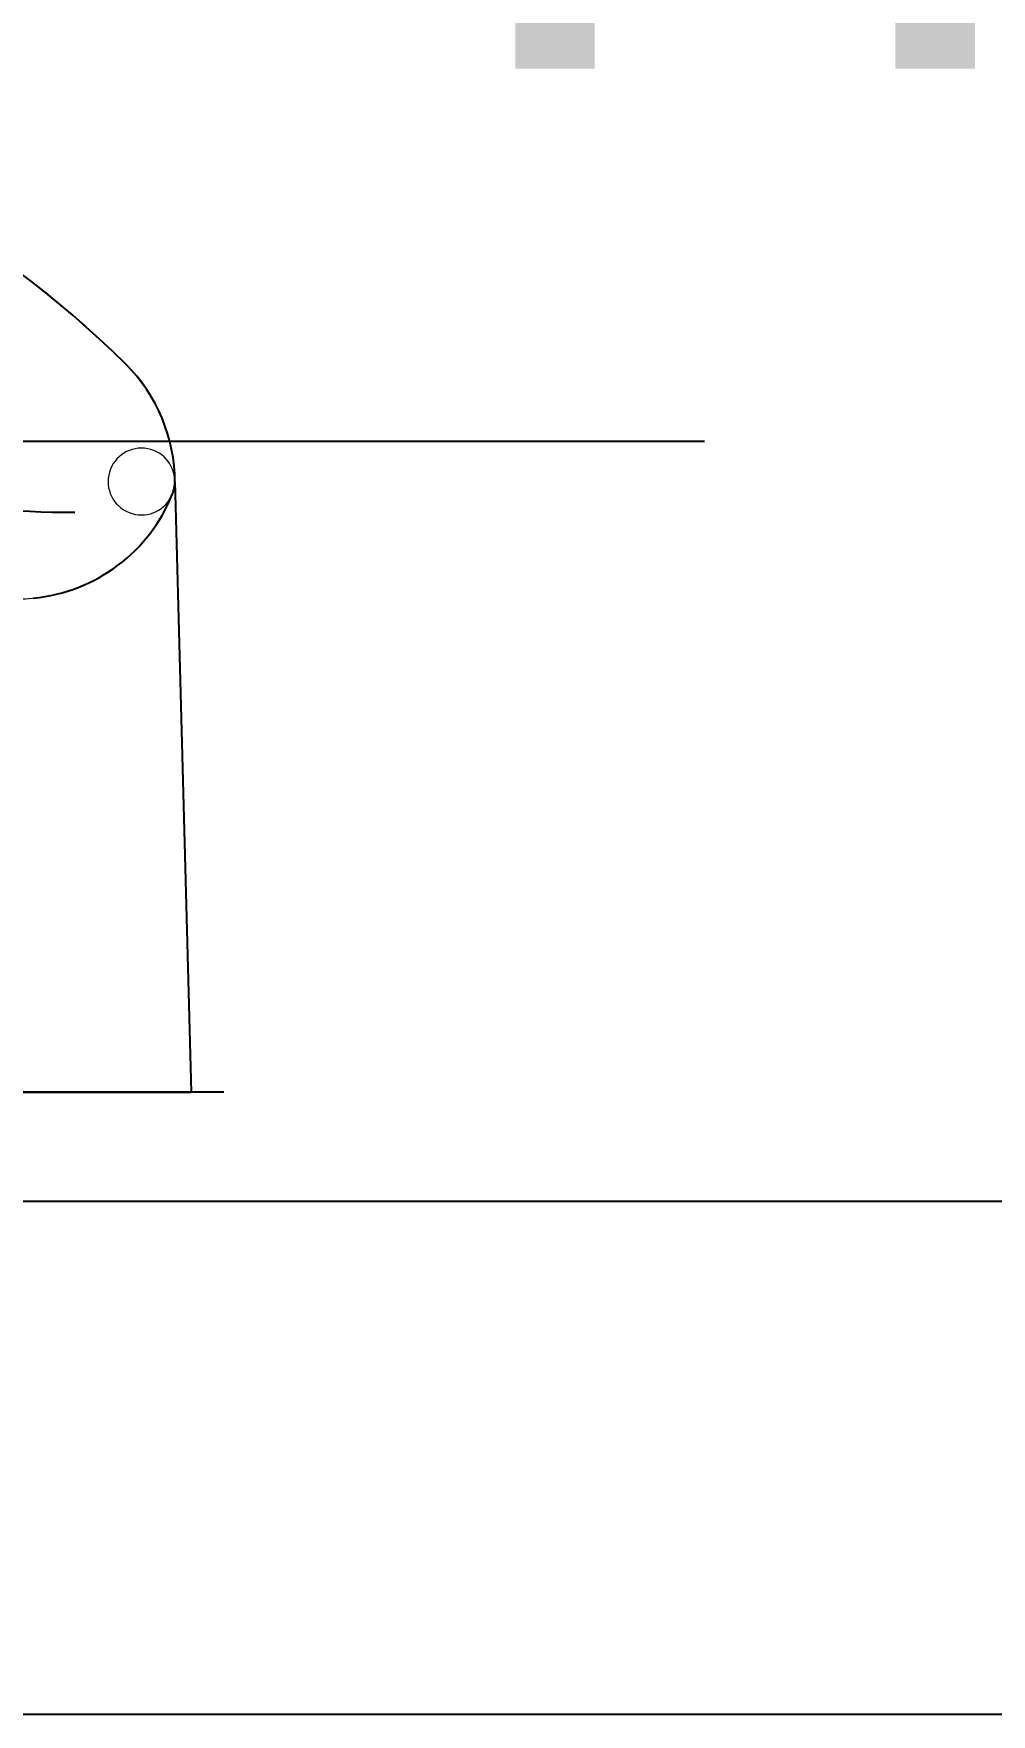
# Model space of a CAD drawing. Header units: millimetres. Extents: x 2148 to 2681, y 758 to 986.
# Drawn here: x 2292.345 to 2292.727, y 875.01 to 875.681 of the extents above; entities that cross this region are included whole.
import ezdxf

# ---------------------------------------------------------------- set-up
doc = ezdxf.new("R2010")
doc.units = ezdxf.units.MM
doc.linetypes.add('CENTER2', pattern=[28.575, 19.05, -3.175, 3.175, -3.175])
for name, color, linetype in [('0.1', 193, 'Continuous'), ('0.4', 121, 'Continuous'), ('A-Wall', 4, 'Continuous'), ('HATCH', 8, 'Continuous'), ('S_GRID LINES', 252, 'Continuous')]:
    doc.layers.add(name, color=color, linetype=linetype)
doc.styles.add('MMTX$0$ESMX$0$X-OPTA1D', font='x-opta1d')

msp = doc.modelspace()

# ---------------------------------------------------------------- linework, layer by layer
at = {"layer": '0.1'}
for p, q in [((2292.4013862, 875.5026324, 0), (2292.4079223, 875.2588024, 0)), ((2292.4013862, 875.5026324, 0), (2292.4079223, 875.2588024, 0)), ((2292.4013862, 875.5026324, 0), (2292.4079223, 875.2588024, 0)), ((2292.4013862, 875.5026324, 0), (2292.4079223, 875.2588024, 0)), ((2292.4013862, 875.5026324, 0), (2292.4079223, 875.2588024, 0)), ((2292.4013862, 875.5026324, 0), (2292.4079223, 875.2588024, 0)), ((2292.4013862, 875.5026324, 0), (2292.4079223, 875.2588024, 0)), ((2292.4013862, 875.5026324, 0), (2292.4079223, 875.2588024, 0)), ((2292.4013862, 875.5026324, 0), (2292.4079223, 875.2588024, 0)), ((2292.4013862, 875.5026324, 0), (2292.4079223, 875.2588024, 0)), ((2292.4208878, 875.2588024, 0), (2291.8352219, 875.2588024, 0)), ((2292.4208878, 875.2588024, 0), (2291.8352219, 875.2588024, 0)), ((2292.4208878, 875.2588024, 0), (2291.8352219, 875.2588024, 0)), ((2292.4208878, 875.2588024, 0), (2291.8352219, 875.2588024, 0)), ((2292.4208878, 875.2588024, 0), (2291.8352219, 875.2588024, 0)), ((2292.4208878, 875.2588024, 0), (2291.8352219, 875.2588024, 0)), ((2292.4208878, 875.2588024, 0), (2291.8352219, 875.2588024, 0)), ((2292.4208878, 875.2588024, 0), (2291.8352219, 875.2588024, 0)), ((2292.4208878, 875.2588024, 0), (2291.8352219, 875.2588024, 0)), ((2292.4208878, 875.2588024, 0), (2291.8352219, 875.2588024, 0)), ((2291.8481874, 875.2588024, 0), (2292.4079223, 875.2588024, 0)), ((2291.8481874, 875.2588024, 0), (2292.4079223, 875.2588024, 0)), ((2291.8481874, 875.2588024, 0), (2292.4079223, 875.2588024, 0)), ((2291.8481874, 875.2588024, 0), (2292.4079223, 875.2588024, 0)), ((2291.8481874, 875.2588024, 0), (2292.4079223, 875.2588024, 0)), ((2291.8481874, 875.2588024, 0), (2292.4079223, 875.2588024, 0)), ((2291.8481874, 875.2588024, 0), (2292.4079223, 875.2588024, 0)), ((2291.8481874, 875.2588024, 0), (2292.4079223, 875.2588024, 0)), ((2291.8481874, 875.2588024, 0), (2292.4079223, 875.2588024, 0)), ((2291.8481874, 875.2588024, 0), (2292.4079223, 875.2588024, 0))]:
    msp.add_line(p, q, dxfattribs=at)
for centre, radius, start, end in [((2292.1000081, 875.265534, 0), 0.399999, 45.2398539, 77.8570666), ((2292.1000081, 875.265534, 0), 0.399999, 45.2398539, 77.8570666), ((2292.1000081, 875.265534, 0), 0.399999, 45.2398539, 77.8570666), ((2292.1000081, 875.265534, 0), 0.399999, 45.2398539, 77.8570666), ((2292.1000081, 875.265534, 0), 0.399999, 45.2398539, 77.8570666), ((2292.1000081, 875.265534, 0), 0.399999, 45.2398539, 77.8570666), ((2292.1000081, 875.265534, 0), 0.399999, 45.2398539, 77.8570666), ((2292.1000081, 875.265534, 0), 0.399999, 45.2398539, 77.8570666), ((2292.1000081, 875.265534, 0), 0.399999, 45.2398539, 77.8570666), ((2292.1000081, 875.265534, 0), 0.399999, 45.2398539, 77.8570666), ((2292.334721, 875.5022203, 0), 0.0666665, 0, 45.2398539), ((2292.334721, 875.5022203, 0), 0.0666665, 0, 45.2398539), ((2292.334721, 875.5022203, 0), 0.0666665, 0, 45.2398539), ((2292.334721, 875.5022203, 0), 0.0666665, 0, 45.2398539), ((2292.334721, 875.5022203, 0), 0.0666665, 0, 45.2398539), ((2292.334721, 875.5022203, 0), 0.0666665, 0, 45.2398539), ((2292.334721, 875.5022203, 0), 0.0666665, 0, 45.2398539), ((2292.334721, 875.5022203, 0), 0.0666665, 0, 45.2398539), ((2292.334721, 875.5022203, 0), 0.0666665, 0, 45.2398539), ((2292.334721, 875.5022203, 0), 0.0666665, 0, 45.2398539), ((2292.3880532, 875.50255, 0), 0.0133333, 338.2052513, 0.3541978), ((2292.3880532, 875.50255, 0), 0.0133333, 338.2052513, 0.3541978), ((2292.3880532, 875.50255, 0), 0.0133333, 338.2052513, 0.3541978), ((2292.3880532, 875.50255, 0), 0.0133333, 338.2052513, 0.3541978), ((2292.3880532, 875.50255, 0), 0.0133333, 338.2052513, 0.3541978), ((2292.3880532, 875.50255, 0), 0.0133333, 338.2052513, 0.3541978), ((2292.3880532, 875.50255, 0), 0.0133333, 338.2052513, 0.3541978), ((2292.3880532, 875.50255, 0), 0.0133333, 338.2052513, 0.3541978), ((2292.3880532, 875.50255, 0), 0.0133333, 338.2052513, 0.3541978), ((2292.3880532, 875.50255, 0), 0.0133333, 338.2052513, 0.3541978), ((2292.3613876, 875.8902862, 0), 0.399999, 259.707183, 270), ((2292.3613876, 875.8902862, 0), 0.399999, 259.707183, 270), ((2292.3613876, 875.8902862, 0), 0.399999, 259.707183, 270), ((2292.3613876, 875.8902862, 0), 0.399999, 259.707183, 270), ((2292.3613876, 875.8902862, 0), 0.399999, 259.707183, 270), ((2292.3613876, 875.8902862, 0), 0.399999, 259.707183, 270), ((2292.3613876, 875.8902862, 0), 0.399999, 259.707183, 270), ((2292.3613876, 875.8902862, 0), 0.399999, 259.707183, 270), ((2292.3613876, 875.8902862, 0), 0.399999, 259.707183, 270), ((2292.3613876, 875.8902862, 0), 0.399999, 259.707183, 270), ((2292.3385322, 875.5223517, 0), 0.0666665, 275.5579196, 338.2052513), ((2292.3385322, 875.5223517, 0), 0.0666665, 275.5579196, 338.2052513), ((2292.3385322, 875.5223517, 0), 0.0666665, 275.5579196, 338.2052513), ((2292.3385322, 875.5223517, 0), 0.0666665, 275.5579196, 338.2052513), ((2292.3385322, 875.5223517, 0), 0.0666665, 275.5579196, 338.2052513), ((2292.3385322, 875.5223517, 0), 0.0666665, 275.5579196, 338.2052513), ((2292.3385322, 875.5223517, 0), 0.0666665, 275.5579196, 338.2052513), ((2292.3385322, 875.5223517, 0), 0.0666665, 275.5579196, 338.2052513), ((2292.3385322, 875.5223517, 0), 0.0666665, 275.5579196, 338.2052513), ((2292.3385322, 875.5223517, 0), 0.0666665, 275.5579196, 338.2052513)]:
    msp.add_arc(centre, radius, start, end, dxfattribs=at)
at = {"layer": '0.4', "color": 193, "lineweight": 0, "ltscale": 0.5}
for p, q in [((2292.4013862, 875.5026324, 0), (2292.4079223, 875.2588024, 0)), ((2292.4013862, 875.5026324, 0), (2292.4079223, 875.2588024, 0)), ((2292.4013862, 875.5026324, 0), (2292.4079223, 875.2588024, 0)), ((2292.4013862, 875.5026324, 0), (2292.4079223, 875.2588024, 0)), ((2292.4013862, 875.5026324, 0), (2292.4079223, 875.2588024, 0)), ((2292.4013862, 875.5026324, 0), (2292.4079223, 875.2588024, 0)), ((2292.4013862, 875.5026324, 0), (2292.4079223, 875.2588024, 0)), ((2292.4013862, 875.5026324, 0), (2292.4079223, 875.2588024, 0)), ((2292.4013862, 875.5026324, 0), (2292.4079223, 875.2588024, 0)), ((2292.4013862, 875.5026324, 0), (2292.4079223, 875.2588024, 0)), ((2292.4079223, 875.2588024, 0), (2292.2415731, 875.2588024, 0)), ((2292.4079223, 875.2588024, 0), (2292.2415731, 875.2588024, 0)), ((2292.4079223, 875.2588024, 0), (2292.2415731, 875.2588024, 0)), ((2292.4079223, 875.2588024, 0), (2292.2415731, 875.2588024, 0)), ((2292.4079223, 875.2588024, 0), (2292.2415731, 875.2588024, 0)), ((2292.4079223, 875.2588024, 0), (2292.2415731, 875.2588024, 0)), ((2292.4079223, 875.2588024, 0), (2292.2415731, 875.2588024, 0)), ((2292.4079223, 875.2588024, 0), (2292.2415731, 875.2588024, 0)), ((2292.4079223, 875.2588024, 0), (2292.2415731, 875.2588024, 0)), ((2292.4079223, 875.2588024, 0), (2292.2415731, 875.2588024, 0))]:
    msp.add_line(p, q, dxfattribs=at)
for centre, radius, start, end in [((2292.1000081, 875.265534, 0), 0.399999, 45.2398539, 78.0015265), ((2292.1000081, 875.265534, 0), 0.399999, 45.2398539, 78.0015265), ((2292.1000081, 875.265534, 0), 0.399999, 45.2398539, 78.0015265), ((2292.1000081, 875.265534, 0), 0.399999, 45.2398539, 78.0015265), ((2292.1000081, 875.265534, 0), 0.399999, 45.2398539, 78.0015265), ((2292.1000081, 875.265534, 0), 0.399999, 45.2398539, 78.0015265), ((2292.1000081, 875.265534, 0), 0.399999, 45.2398539, 78.0015265), ((2292.1000081, 875.265534, 0), 0.399999, 45.2398539, 78.0015265), ((2292.1000081, 875.265534, 0), 0.399999, 45.2398539, 78.0015265), ((2292.1000081, 875.265534, 0), 0.399999, 45.2398539, 78.0015265), ((2292.334721, 875.5022203, 0), 0.0666665, 0.3541978, 45.2398539), ((2292.334721, 875.5022203, 0), 0.0666665, 0.3541978, 45.2398539), ((2292.334721, 875.5022203, 0), 0.0666665, 0.3541978, 45.2398539), ((2292.334721, 875.5022203, 0), 0.0666665, 0.3541978, 45.2398539), ((2292.334721, 875.5022203, 0), 0.0666665, 0.3541978, 45.2398539), ((2292.334721, 875.5022203, 0), 0.0666665, 0.3541978, 45.2398539), ((2292.334721, 875.5022203, 0), 0.0666665, 0.3541978, 45.2398539), ((2292.334721, 875.5022203, 0), 0.0666665, 0.3541978, 45.2398539), ((2292.334721, 875.5022203, 0), 0.0666665, 0.3541978, 45.2398539), ((2292.334721, 875.5022203, 0), 0.0666665, 0.3541978, 45.2398539), ((2292.3880532, 875.50255, 0), 0.0133333, 0, 338.2052513), ((2292.3880532, 875.50255, 0), 0.0133333, 0, 338.2052513), ((2292.3880532, 875.50255, 0), 0.0133333, 0, 338.2052513), ((2292.3880532, 875.50255, 0), 0.0133333, 0, 338.2052513), ((2292.3880532, 875.50255, 0), 0.0133333, 0, 338.2052513), ((2292.3880532, 875.50255, 0), 0.0133333, 0, 338.2052513), ((2292.3880532, 875.50255, 0), 0.0133333, 0, 338.2052513), ((2292.3880532, 875.50255, 0), 0.0133333, 0, 338.2052513), ((2292.3880532, 875.50255, 0), 0.0133333, 0, 338.2052513), ((2292.3880532, 875.50255, 0), 0.0133333, 0, 338.2052513), ((2292.3880532, 875.50255, 0), 0.0133333, 338.2052513, 0), ((2292.3880532, 875.50255, 0), 0.0133333, 338.2052513, 0), ((2292.3880532, 875.50255, 0), 0.0133333, 338.2052513, 0), ((2292.3880532, 875.50255, 0), 0.0133333, 338.2052513, 0), ((2292.3880532, 875.50255, 0), 0.0133333, 338.2052513, 0), ((2292.3880532, 875.50255, 0), 0.0133333, 338.2052513, 0), ((2292.3880532, 875.50255, 0), 0.0133333, 338.2052513, 0), ((2292.3880532, 875.50255, 0), 0.0133333, 338.2052513, 0), ((2292.3880532, 875.50255, 0), 0.0133333, 338.2052513, 0), ((2292.3880532, 875.50255, 0), 0.0133333, 338.2052513, 0), ((2292.3385322, 875.5223517, 0), 0.0666665, 263.1068237, 338.2052513), ((2292.3385322, 875.5223517, 0), 0.0666665, 263.1068237, 338.2052513), ((2292.3385322, 875.5223517, 0), 0.0666665, 263.1068237, 338.2052513), ((2292.3385322, 875.5223517, 0), 0.0666665, 263.1068237, 338.2052513), ((2292.3385322, 875.5223517, 0), 0.0666665, 263.1068237, 338.2052513), ((2292.3385322, 875.5223517, 0), 0.0666665, 263.1068237, 338.2052513), ((2292.3385322, 875.5223517, 0), 0.0666665, 263.1068237, 338.2052513), ((2292.3385322, 875.5223517, 0), 0.0666665, 263.1068237, 338.2052513), ((2292.3385322, 875.5223517, 0), 0.0666665, 263.1068237, 338.2052513), ((2292.3385322, 875.5223517, 0), 0.0666665, 263.1068237, 338.2052513), ((2292.3385322, 875.5223517, 0), 0.0666665, 275.5579196, 338.2052513), ((2292.3385322, 875.5223517, 0), 0.0666665, 275.5579196, 338.2052513), ((2292.3385322, 875.5223517, 0), 0.0666665, 275.5579196, 338.2052513), ((2292.3385322, 875.5223517, 0), 0.0666665, 275.5579196, 338.2052513), ((2292.3385322, 875.5223517, 0), 0.0666665, 275.5579196, 338.2052513), ((2292.3385322, 875.5223517, 0), 0.0666665, 275.5579196, 338.2052513), ((2292.3385322, 875.5223517, 0), 0.0666665, 275.5579196, 338.2052513), ((2292.3385322, 875.5223517, 0), 0.0666665, 275.5579196, 338.2052513), ((2292.3385322, 875.5223517, 0), 0.0666665, 275.5579196, 338.2052513), ((2292.3385322, 875.5223517, 0), 0.0666665, 275.5579196, 338.2052513)]:
    msp.add_arc(centre, radius, start, end, dxfattribs=at)
at = {"layer": 'A-Wall', "ltscale": 10}
msp.add_line((2290.4855609, 875.2152586, 0), (2296.8786173, 875.2152586, 0), dxfattribs=at)
at = {"layer": 'HATCH', "color": 4, "lineweight": -3, "ltscale": 0.05}
msp.add_line((2297.0781931, 875.0103436, 0), (2289.8677842, 875.0103436, 0), dxfattribs=at)
at = {"layer": 'S_GRID LINES', "linetype": 'CENTER2', "ltscale": 0.2}
msp.add_line((2304.0428214, 875.518508, 0), (2282.4754095, 875.518508, 0), dxfattribs=at)

# ---------------------------------------------------------------- texts
at = {"color": 2, "insert": (2291.0828601, 876.0060352, 0), "char_height": 0.25536, "width": 11.644719696, "attachment_point": 4, "style": 'MMTX$0$ESMX$0$X-OPTA1D'}
msp.add_mtext('0.60 M. X 0.60 M.\\P FLOOR TILES', dxfattribs=at)

doc.saveas('drawing.dxf')
